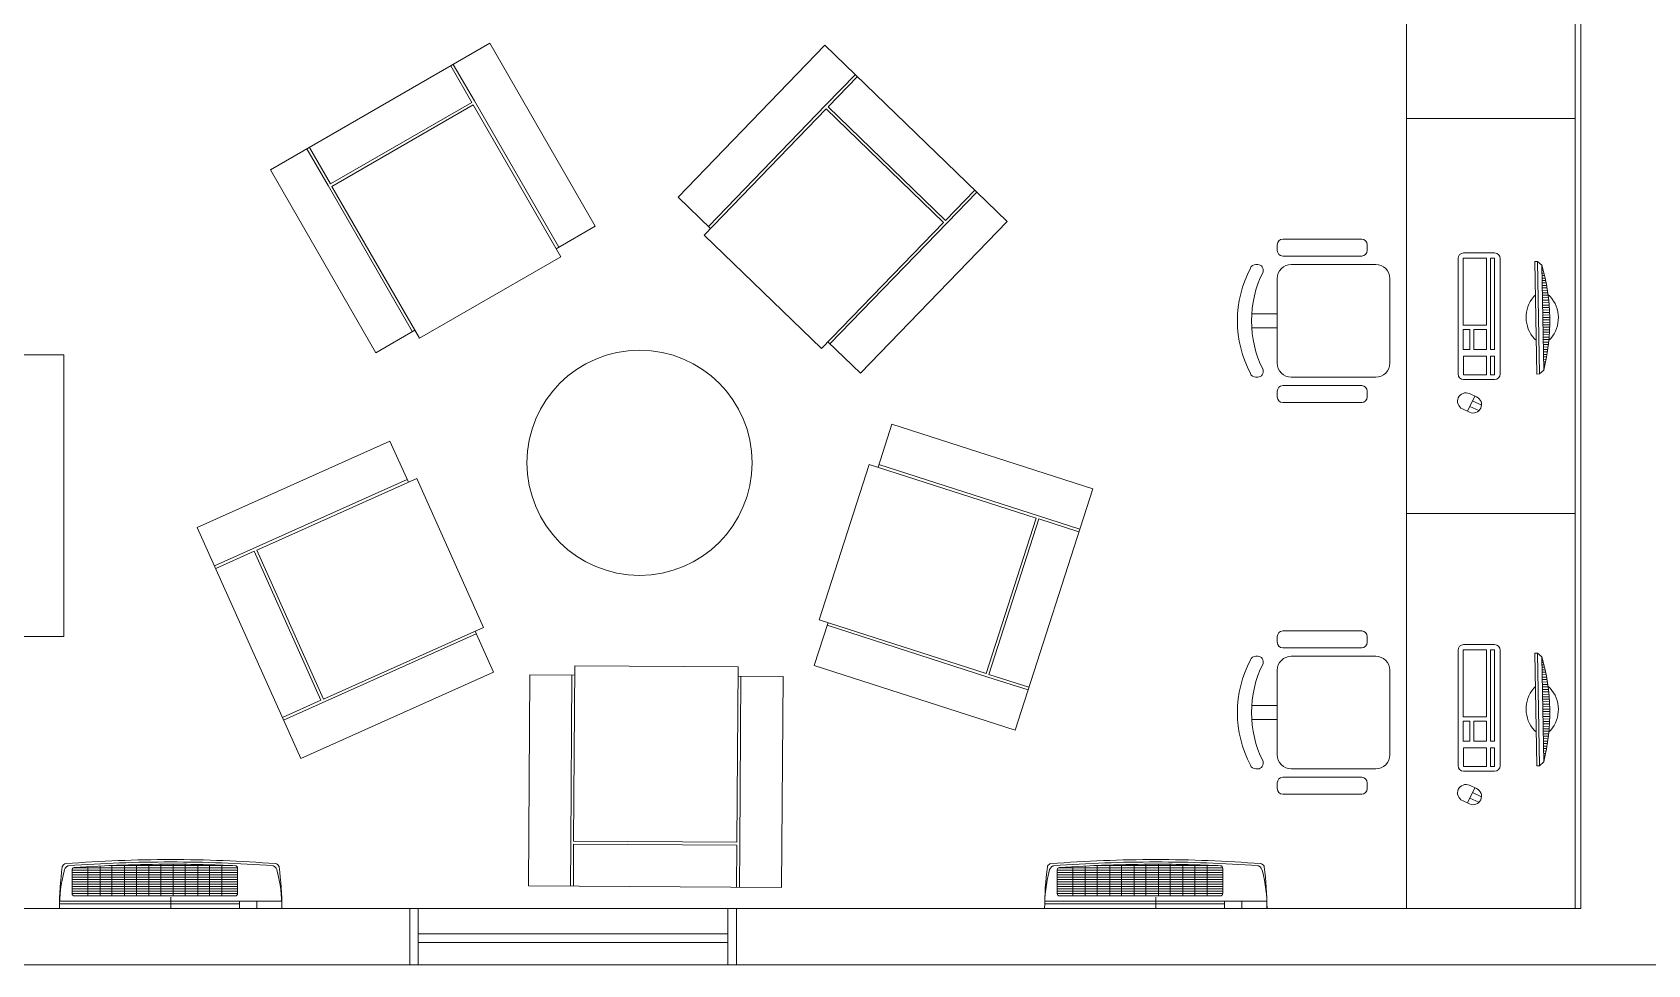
# Model space of a CAD drawing. Header units: metres. Extents: x 2999 to 3109, y 1752 to 1796.
# Drawn here: x 3024.39 to 3030.12, y 1757.32 to 1760.63 of the extents above; entities that cross this region are included whole.
import ezdxf

# ---------------------------------------------------------------- set-up
doc = ezdxf.new("R2010")
doc.units = ezdxf.units.M
doc.layers.add('PAREDES', color=7, linetype='Continuous')

msp = doc.modelspace()

# ---------------------------------------------------------------- hatches: boundary and pattern name
at = {"layer": 'PAREDES', "lineweight": 0}
h = msp.add_hatch(dxfattribs=at)
h.set_pattern_fill('ANSI31', color=253, scale=0.07, angle=-43.95177, style=0)
h.set_pattern_definition([(1.04823, (3035.012245, 1787.728234), (-0.000160073, 0.0087485357), [])])
h.paths.add_polyline_path([(3029.7479, 1759.8046), (3029.7547, 1759.4315, 0.133994)])
h = msp.add_hatch(dxfattribs=at)
h.set_pattern_fill('ANSI31', color=253, scale=0.07, angle=-43.95177, style=0)
h.set_pattern_definition([(1.04823, (3035.012245, 1786.3369), (-0.000160073, 0.0087485357), [])])
h.paths.add_polyline_path([(3029.7479, 1758.4132), (3029.7547, 1758.0401, 0.133994)])

# ---------------------------------------------------------------- linework, layer by layer
at = {"layer": 'PAREDES', "color": 253, "lineweight": 0}
for p, q in [((3029.8866, 1761.8936), (3029.8866, 1757.5196)), ((3029.2666, 1761.7278), (3029.2666, 1760.325)), ((3029.8666, 1760.325), (3029.8666, 1761.7278)), ((3025.9468, 1760.3825), (3025.8719, 1760.5125)), ((3025.9555, 1760.3875), (3025.8805, 1760.5175)), ((3027.2048, 1760.3733), (3027.3091, 1760.4811)), ((3027.212, 1760.3663), (3027.3163, 1760.4741)), ((3029.8666, 1760.325), (3029.2666, 1760.325)), ((3029.2666, 1760.325), (3029.2666, 1758.9223)), ((3029.2666, 1760.325), (3029.8666, 1760.325)), ((3029.8666, 1758.9223), (3029.8666, 1760.325)), ((3029.8666, 1760.325), (3029.8666, 1760.325)), ((3029.8666, 1760.325), (3029.8666, 1760.325)), ((3025.4358, 1760.0877), (3025.3608, 1760.2176)), ((3025.4444, 1760.0927), (3025.3695, 1760.2226)), ((3027.6289, 1759.9631), (3027.7332, 1760.0709)), ((3027.6361, 1759.9562), (3027.7404, 1760.064)), ((3029.1079, 1759.8966), (3028.8279, 1759.8966)), ((3029.1079, 1759.8966), (3028.8279, 1759.8966)), ((3028.8079, 1759.8766), (3028.8079, 1759.8566)), ((3028.8079, 1759.8766), (3028.8079, 1759.8566)), ((3028.8279, 1759.8366), (3029.1079, 1759.8366)), ((3028.8279, 1759.8366), (3029.1079, 1759.8366)), ((3029.1279, 1759.8566), (3029.1279, 1759.8766)), ((3029.1279, 1759.8566), (3029.1279, 1759.8766)), ((3029.4502, 1759.4178), (3029.4502, 1759.8277)), ((3029.4683, 1759.5916), (3029.4684, 1759.8298)), ((3029.4684, 1759.8298), (3029.5514, 1759.8297)), ((3029.4702, 1759.8477), (3029.5804, 1759.8477)), ((3029.5514, 1759.8297), (3029.5513, 1759.5915)), ((3029.5657, 1759.5049), (3029.5658, 1759.8297)), ((3029.5658, 1759.8297), (3029.5802, 1759.8297)), ((3029.5802, 1759.8297), (3029.5801, 1759.5049)), ((3029.6004, 1759.8277), (3029.6004, 1759.4178)), ((3028.7314, 1759.8066), (3028.7386, 1759.8066)), ((3028.7314, 1759.8066), (3028.7386, 1759.8066)), ((3029.1579, 1759.8066), (3028.8579, 1759.8066)), ((3029.1579, 1759.8066), (3028.8579, 1759.8066)), ((3029.7326, 1759.8177), (3029.7226, 1759.8175)), ((3029.7226, 1759.8175), (3029.7299, 1759.4176)), ((3029.7399, 1759.4178), (3029.7326, 1759.8177)), ((3029.7326, 1759.8177), (3029.7479, 1759.8046)), ((3029.7479, 1759.8046), (3029.7547, 1759.4315)), ((3028.8079, 1759.7566), (3028.8079, 1759.6316)), ((3028.8079, 1759.7566), (3028.8079, 1759.4566)), ((3029.2079, 1759.4566), (3029.2079, 1759.7566)), ((3029.2079, 1759.4566), (3029.2079, 1759.7566)), ((3028.8079, 1759.6316), (3028.7184, 1759.6316)), ((3028.8079, 1759.6316), (3028.7184, 1759.6316)), ((3029.5513, 1759.5915), (3029.4683, 1759.5916)), ((3028.7184, 1759.5816), (3028.8079, 1759.5816)), ((3028.7184, 1759.5816), (3028.8079, 1759.5816)), ((3028.8079, 1759.5816), (3028.8079, 1759.4566)), ((3029.4683, 1759.5049), (3029.4683, 1759.5753)), ((3029.4918, 1759.5753), (3029.4683, 1759.5753)), ((3029.4918, 1759.5753), (3029.4917, 1759.5049)), ((3029.5062, 1759.5049), (3029.5062, 1759.5753)), ((3029.5062, 1759.5753), (3029.5513, 1759.5753)), ((3029.5513, 1759.5753), (3029.5513, 1759.5049)), ((3029.4917, 1759.5049), (3029.4683, 1759.5049)), ((3029.4701, 1759.4815), (3029.5512, 1759.4815)), ((3029.4701, 1759.4147), (3029.4701, 1759.4815)), ((3029.5513, 1759.5049), (3029.5062, 1759.5049)), ((3029.5512, 1759.4815), (3029.5512, 1759.4147)), ((3029.5656, 1759.4147), (3029.5657, 1759.4814)), ((3029.5801, 1759.5049), (3029.5657, 1759.5049)), ((3029.5657, 1759.4814), (3029.5801, 1759.4814)), ((3029.5801, 1759.4814), (3029.5801, 1759.4147)), ((3029.7399, 1759.4178), (3029.7547, 1759.4315)), ((3028.7314, 1759.4066), (3028.7386, 1759.4066)), ((3028.7314, 1759.4066), (3028.7386, 1759.4066)), ((3029.1079, 1759.3766), (3028.8279, 1759.3766)), ((3029.1079, 1759.3766), (3028.8279, 1759.3766)), ((3028.8579, 1759.4066), (3029.1579, 1759.4066)), ((3028.8579, 1759.4066), (3029.1579, 1759.4066)), ((3029.5512, 1759.4147), (3029.4701, 1759.4147)), ((3029.5804, 1759.3978), (3029.4702, 1759.3978)), ((3029.5801, 1759.4147), (3029.5656, 1759.4147)), ((3029.7299, 1759.4176), (3029.7399, 1759.4178)), ((3028.8079, 1759.3566), (3028.8079, 1759.3366)), ((3028.8079, 1759.3566), (3028.8079, 1759.3366)), ((3028.8279, 1759.3166), (3029.1079, 1759.3166)), ((3028.8279, 1759.3166), (3029.1079, 1759.3166)), ((3029.1279, 1759.3366), (3029.1279, 1759.3566)), ((3029.1279, 1759.3366), (3029.1279, 1759.3566)), ((3029.4842, 1759.2852), (3029.5095, 1759.3396)), ((3029.4911, 1759.3481), (3029.5164, 1759.3364)), ((3029.5337, 1759.3074), (3029.5015, 1759.3224)), ((3029.4659, 1759.2937), (3029.4911, 1759.282)), ((3029.5247, 1759.2878), (3029.4924, 1759.3028)), ((3027.9608, 1758.903), (3028.1036, 1758.8571)), ((3027.9638, 1758.9126), (3028.1066, 1758.8666)), ((3029.8666, 1758.9223), (3029.2666, 1758.9223)), ((3029.2666, 1758.9223), (3029.2666, 1757.5196)), ((3029.2666, 1758.9223), (3029.8666, 1758.9223)), ((3029.8666, 1757.5196), (3029.8666, 1758.9223)), ((3029.8666, 1758.9223), (3029.8666, 1758.9223)), ((3029.8666, 1758.9223), (3029.8666, 1758.9223)), ((3025.1695, 1758.7974), (3025.0326, 1758.7361)), ((3025.1735, 1758.7882), (3025.0366, 1758.7269)), ((3029.1079, 1758.5052), (3028.8279, 1758.5052)), ((3029.1079, 1758.5052), (3028.8279, 1758.5052)), ((3028.8079, 1758.4852), (3028.8079, 1758.4652)), ((3028.8079, 1758.4852), (3028.8079, 1758.4652)), ((3028.8279, 1758.4452), (3029.1079, 1758.4452)), ((3028.8279, 1758.4452), (3029.1079, 1758.4452)), ((3029.1279, 1758.4652), (3029.1279, 1758.4852)), ((3029.1279, 1758.4652), (3029.1279, 1758.4852)), ((3029.4702, 1758.4564), (3029.5804, 1758.4564)), ((3028.7314, 1758.4152), (3028.7386, 1758.4152)), ((3028.7314, 1758.4152), (3028.7386, 1758.4152)), ((3029.1579, 1758.4152), (3028.8579, 1758.4152)), ((3029.1579, 1758.4152), (3028.8579, 1758.4152)), ((3029.4502, 1758.0265), (3029.4502, 1758.4364)), ((3029.4683, 1758.2002), (3029.4684, 1758.4384)), ((3029.4684, 1758.4384), (3029.5514, 1758.4384)), ((3029.5514, 1758.4384), (3029.5513, 1758.2002)), ((3029.5657, 1758.1136), (3029.5658, 1758.4384)), ((3029.5658, 1758.4384), (3029.5802, 1758.4384)), ((3029.5802, 1758.4384), (3029.5801, 1758.1136)), ((3029.6004, 1758.4364), (3029.6004, 1758.0265)), ((3029.7326, 1758.4264), (3029.7226, 1758.4262)), ((3029.7226, 1758.4262), (3029.7299, 1758.0263)), ((3029.7399, 1758.0264), (3029.7326, 1758.4264)), ((3029.7326, 1758.4264), (3029.7479, 1758.4132)), ((3029.7479, 1758.4132), (3029.7547, 1758.0401)), ((3027.7801, 1758.3414), (3027.9229, 1758.2954)), ((3027.7831, 1758.3509), (3027.9259, 1758.305)), ((3028.8079, 1758.3652), (3028.8079, 1758.2402)), ((3028.8079, 1758.3652), (3028.8079, 1758.0652)), ((3029.2079, 1758.0652), (3029.2079, 1758.3652)), ((3029.2079, 1758.0652), (3029.2079, 1758.3652)), ((3025.4106, 1758.2589), (3025.2737, 1758.1976)), ((3025.4147, 1758.2498), (3025.2778, 1758.1885)), ((3028.8079, 1758.2402), (3028.7184, 1758.2402)), ((3028.8079, 1758.2402), (3028.7184, 1758.2402)), ((3028.7184, 1758.1902), (3028.8079, 1758.1902)), ((3028.7184, 1758.1902), (3028.8079, 1758.1902)), ((3028.8079, 1758.1902), (3028.8079, 1758.0652)), ((3029.5513, 1758.2002), (3029.4683, 1758.2002)), ((3029.4683, 1758.1136), (3029.4683, 1758.184)), ((3029.4918, 1758.184), (3029.4683, 1758.184)), ((3029.4918, 1758.184), (3029.4917, 1758.1136)), ((3029.5062, 1758.1136), (3029.5062, 1758.184)), ((3029.5062, 1758.184), (3029.5513, 1758.184)), ((3029.5513, 1758.184), (3029.5513, 1758.1136)), ((3029.4917, 1758.1136), (3029.4683, 1758.1136)), ((3029.5513, 1758.1136), (3029.5062, 1758.1136)), ((3029.5801, 1758.1136), (3029.5657, 1758.1136)), ((3029.4701, 1758.0902), (3029.5512, 1758.0901)), ((3029.4701, 1758.0234), (3029.4701, 1758.0902)), ((3029.5512, 1758.0901), (3029.5512, 1758.0234)), ((3029.5656, 1758.0233), (3029.5657, 1758.0901)), ((3029.5657, 1758.0901), (3029.5801, 1758.0901)), ((3029.5801, 1758.0901), (3029.5801, 1758.0233)), ((3028.7314, 1758.0152), (3028.7386, 1758.0152)), ((3028.7314, 1758.0152), (3028.7386, 1758.0152)), ((3029.1079, 1757.9852), (3028.8279, 1757.9852)), ((3029.1079, 1757.9852), (3028.8279, 1757.9852)), ((3028.8579, 1758.0152), (3029.1579, 1758.0152)), ((3028.8579, 1758.0152), (3029.1579, 1758.0152)), ((3029.5512, 1758.0234), (3029.4701, 1758.0234)), ((3029.5804, 1758.0065), (3029.4702, 1758.0065)), ((3029.5801, 1758.0233), (3029.5656, 1758.0233)), ((3029.7299, 1758.0263), (3029.7399, 1758.0264)), ((3029.7399, 1758.0264), (3029.7547, 1758.0401)), ((3028.8079, 1757.9652), (3028.8079, 1757.9452)), ((3028.8079, 1757.9652), (3028.8079, 1757.9452)), ((3029.1279, 1757.9452), (3029.1279, 1757.9652)), ((3029.1279, 1757.9452), (3029.1279, 1757.9652)), ((3029.4842, 1757.8939), (3029.5095, 1757.9483)), ((3029.4911, 1757.9568), (3029.5164, 1757.9451)), ((3029.5337, 1757.9161), (3029.5015, 1757.931)), ((3028.8279, 1757.9252), (3029.1079, 1757.9252)), ((3028.8279, 1757.9252), (3029.1079, 1757.9252)), ((3029.4659, 1757.9024), (3029.4911, 1757.8907)), ((3029.5247, 1757.8964), (3029.4924, 1757.9115)), ((3026.2982, 1757.7483), (3026.2973, 1757.5983)), ((3026.3082, 1757.7482), (3026.3073, 1757.5982)), ((3026.8882, 1757.7444), (3026.8873, 1757.5944)), ((3026.8982, 1757.7444), (3026.8973, 1757.5944)), ((3024.5266, 1757.6563), (3024.5266, 1757.5721)), ((3025.1141, 1757.6549), (3024.5266, 1757.6549)), ((3025.1141, 1757.6467), (3024.5266, 1757.6467)), ((3025.1141, 1757.6632), (3024.5304, 1757.6632)), ((3024.5821, 1757.564), (3024.5821, 1757.6675)), ((3024.6258, 1757.564), (3024.6258, 1757.67)), ((3025.0965, 1757.6715), (3024.6566, 1757.6715)), ((3024.6681, 1757.564), (3024.6681, 1757.672)), ((3024.713, 1757.564), (3024.713, 1757.6737)), ((3024.755, 1757.564), (3024.755, 1757.6749)), ((3024.7992, 1757.564), (3024.7992, 1757.6762)), ((3024.8414, 1757.564), (3024.8414, 1757.6762)), ((3024.8856, 1757.564), (3024.8856, 1757.6762)), ((3024.9276, 1757.564), (3024.9276, 1757.6762)), ((3024.9726, 1757.564), (3024.9726, 1757.6755)), ((3025.0149, 1757.564), (3025.0149, 1757.6745)), ((3025.0585, 1757.564), (3025.0585, 1757.673)), ((3025.1141, 1757.6629), (3025.1141, 1757.5721)), ((3028.0266, 1757.6563), (3028.0266, 1757.5721)), ((3028.6141, 1757.6549), (3028.0266, 1757.6549)), ((3028.6141, 1757.6467), (3028.0266, 1757.6467)), ((3028.6141, 1757.6632), (3028.0304, 1757.6632)), ((3028.0821, 1757.564), (3028.0821, 1757.6675)), ((3028.1258, 1757.564), (3028.1258, 1757.67)), ((3028.5965, 1757.6715), (3028.1566, 1757.6715)), ((3028.1681, 1757.564), (3028.1681, 1757.672)), ((3028.213, 1757.564), (3028.213, 1757.6737)), ((3028.255, 1757.564), (3028.255, 1757.6749)), ((3028.2992, 1757.564), (3028.2992, 1757.6762)), ((3028.3414, 1757.564), (3028.3414, 1757.6762)), ((3028.3856, 1757.564), (3028.3856, 1757.6762)), ((3028.4276, 1757.564), (3028.4276, 1757.6762)), ((3028.4726, 1757.564), (3028.4726, 1757.6755)), ((3028.5149, 1757.564), (3028.5149, 1757.6745)), ((3028.5585, 1757.564), (3028.5585, 1757.673)), ((3028.6141, 1757.6629), (3028.6141, 1757.5721)), ((3025.1141, 1757.6384), (3024.5266, 1757.6384)), ((3025.1141, 1757.6301), (3024.5266, 1757.6301)), ((3025.1141, 1757.6218), (3024.5266, 1757.6218)), ((3025.1141, 1757.6136), (3024.5266, 1757.6136)), ((3025.1141, 1757.6053), (3024.5266, 1757.6053)), ((3025.1141, 1757.597), (3024.5266, 1757.597)), ((3025.1141, 1757.5888), (3024.5266, 1757.5888)), ((3028.6141, 1757.6384), (3028.0266, 1757.6384)), ((3028.6141, 1757.6301), (3028.0266, 1757.6301)), ((3028.6141, 1757.6218), (3028.0266, 1757.6218)), ((3028.6141, 1757.6136), (3028.0266, 1757.6136)), ((3028.6141, 1757.6053), (3028.0266, 1757.6053)), ((3028.6141, 1757.597), (3028.0266, 1757.597)), ((3028.6141, 1757.5888), (3028.0266, 1757.5888)), ((3024.4819, 1757.5448), (3025.2713, 1757.5448)), ((3024.4819, 1757.5362), (3025.1207, 1757.5362)), ((3025.1141, 1757.5805), (3024.5266, 1757.5805)), ((3025.1141, 1757.5722), (3024.5266, 1757.5722)), ((3025.1061, 1757.564), (3024.5345, 1757.564)), ((3024.8766, 1757.5196), (3024.8766, 1757.5596)), ((3025.1207, 1757.5448), (3025.1207, 1757.5196)), ((3025.1826, 1757.5448), (3025.1826, 1757.5196)), ((3027.9819, 1757.5448), (3028.7713, 1757.5448)), ((3027.9819, 1757.5362), (3028.6207, 1757.5362)), ((3028.6141, 1757.5805), (3028.0266, 1757.5805)), ((3028.6141, 1757.5722), (3028.0266, 1757.5722)), ((3028.6061, 1757.564), (3028.0345, 1757.564)), ((3028.3766, 1757.5196), (3028.3766, 1757.5596)), ((3028.6207, 1757.5448), (3028.6207, 1757.5196)), ((3028.6826, 1757.5448), (3028.6826, 1757.5196)), ((3025.7266, 1757.5196), (3024.0466, 1757.5196)), ((3025.2716, 1757.5196), (3024.4816, 1757.5196)), ((3025.7266, 1757.3196), (3025.7266, 1757.5196)), ((3025.7266, 1757.5196), (3026.8866, 1757.5196)), ((3025.7554, 1757.5196), (3025.7554, 1757.3196)), ((3026.8566, 1757.5196), (3026.8566, 1757.3196)), ((3026.8866, 1757.3196), (3026.8866, 1757.5196)), ((3029.8866, 1757.5196), (3026.8866, 1757.5196)), ((3028.7716, 1757.5196), (3027.9816, 1757.5196)), ((3029.2666, 1757.5196), (3029.8666, 1757.5196)), ((3029.8666, 1757.5196), (3029.8666, 1757.5196)), ((3029.8666, 1757.5196), (3029.8666, 1757.5196)), ((3026.8566, 1757.4286), (3025.7554, 1757.4286)), ((3026.8566, 1757.3986), (3025.7554, 1757.3986)), ((3019.0966, 1757.3196), (3025.7266, 1757.3196)), ((3026.8866, 1757.3196), (3025.7266, 1757.3196)), ((3026.8866, 1757.3196), (3032.2766, 1757.3196))]:
    msp.add_line(p, q, dxfattribs=at)
at = {"layer": 'PAREDES', "color": 253, "lineweight": 0, "extrusion": (0, 0, -1)}
for p, q in [((3026.0105, 1760.5924), (3025.2309, 1760.1427)), ((3026.3852, 1759.9428), (3026.0105, 1760.5924)), ((3027.2012, 1760.5854), (3026.6799, 1760.0462)), ((3027.8482, 1759.9597), (3027.2012, 1760.5854)), ((3025.9468, 1760.3825), (3025.4444, 1760.0927)), ((3025.9518, 1760.3739), (3025.4494, 1760.084)), ((3026.2631, 1759.8344), (3025.9518, 1760.3739)), ((3026.2553, 1759.8678), (3025.9555, 1760.3875)), ((3027.205, 1760.3591), (3026.772, 1759.9114)), ((3027.2048, 1760.3733), (3026.7877, 1759.942)), ((3027.622, 1759.9559), (3027.205, 1760.3591)), ((3027.6289, 1759.9631), (3027.212, 1760.3663)), ((3025.2309, 1760.1427), (3025.6057, 1759.493)), ((3025.4358, 1760.0877), (3025.7356, 1759.568)), ((3025.4494, 1760.084), (3025.7607, 1759.5445)), ((3026.7949, 1759.935), (3026.6799, 1760.0462)), ((3026.3852, 1759.9428), (3026.2467, 1759.8628)), ((3027.189, 1759.5082), (3027.622, 1759.9559)), ((3027.219, 1759.5249), (3027.6361, 1759.9562)), ((3027.3268, 1759.4206), (3027.8482, 1759.9597)), ((3026.772, 1759.9114), (3027.189, 1759.5082)), ((3025.7607, 1759.5445), (3026.2631, 1759.8344)), ((3025.7443, 1759.573), (3025.6057, 1759.493)), ((3021.9966, 1759.4855), (3024.4966, 1759.4855)), ((3024.4966, 1759.4855), (3024.4966, 1758.4855)), ((3027.3268, 1759.4206), (3027.2118, 1759.5318)), ((3027.3896, 1759.0868), (3027.4386, 1759.2391)), ((3028.1526, 1759.0094), (3027.4386, 1759.2391)), ((3025.6558, 1759.1795), (3024.9713, 1758.873)), ((3025.6558, 1759.1795), (3025.7211, 1759.0335)), ((3027.3583, 1759.0968), (3027.1807, 1758.5447)), ((3027.9513, 1758.9061), (3027.3583, 1759.0968)), ((3027.9638, 1758.9126), (3027.3927, 1759.0963)), ((3025.7171, 1759.0426), (3025.1695, 1758.7974)), ((3025.7511, 1759.0469), (3025.1827, 1758.7923)), ((3025.9882, 1758.5175), (3025.7511, 1759.0469)), ((3027.8769, 1758.1527), (3028.1526, 1759.0094)), ((3027.7736, 1758.354), (3027.9513, 1758.9061)), ((3027.7831, 1758.3509), (3027.9608, 1758.903)), ((3024.9713, 1758.873), (3025.3391, 1758.0516)), ((3025.1735, 1758.7882), (3025.4106, 1758.2589)), ((3025.1827, 1758.7923), (3025.4197, 1758.263)), ((3025.4197, 1758.263), (3025.9882, 1758.5175)), ((3025.9582, 1758.5041), (3026.0236, 1758.3581)), ((3027.163, 1758.3823), (3027.212, 1758.5346)), ((3027.1807, 1758.5447), (3027.7736, 1758.354)), ((3027.2089, 1758.5251), (3027.7801, 1758.3414)), ((3024.4966, 1758.4855), (3021.9966, 1758.4855)), ((3025.4147, 1758.2498), (3025.9623, 1758.495)), ((3025.3391, 1758.0516), (3026.0236, 1758.3581)), ((3026.1521, 1758.3492), (3026.1473, 1757.5992)), ((3026.1521, 1758.3492), (3026.3121, 1758.3482)), ((3026.3021, 1758.3482), (3026.2982, 1757.7483)), ((3026.3123, 1758.381), (3026.3083, 1757.7582)), ((3026.8923, 1758.3773), (3026.3123, 1758.381)), ((3026.8883, 1757.7544), (3026.8923, 1758.3773)), ((3026.8921, 1758.3444), (3027.0521, 1758.3434)), ((3026.8982, 1757.7444), (3026.9021, 1758.3443)), ((3027.0473, 1757.5934), (3027.0521, 1758.3434)), ((3027.163, 1758.3823), (3027.8769, 1758.1527)), ((3026.3083, 1757.7582), (3026.8883, 1757.7544)), ((3026.3082, 1757.7482), (3026.8882, 1757.7444)), ((3026.1473, 1757.5992), (3027.0473, 1757.5934))]:
    msp.add_line(p, q, dxfattribs=at)
at = {"layer": 'PAREDES', "color": 253, "lineweight": 0}
msp.add_circle((3026.5424, 1759.1024), 0.4, dxfattribs=at)
for centre, radius, start, end in [((3028.8279, 1759.8766), 0.02, 90, 180), ((3028.8279, 1759.8766), 0.02, 90, 180), ((3029.1079, 1759.8766), 0.02, 0, 90), ((3029.1079, 1759.8766), 0.02, 0, 90), ((3028.8279, 1759.8566), 0.02, 180, 270), ((3028.8279, 1759.8566), 0.02, 180, 270), ((3029.1079, 1759.8566), 0.02, 270, 0), ((3029.1079, 1759.8566), 0.02, 270, 0), ((3029.4702, 1759.8277), 0.02, 90, 180), ((3029.5804, 1759.8277), 0.02, 0, 90), ((3029.0689, 1759.6066), 0.4024, 152.26147, 207.73853), ((3029.0689, 1759.6066), 0.4024, 152.26147, 207.73853), ((3028.7314, 1759.7866), 0.02, 90, 158.58753), ((3028.7314, 1759.7866), 0.02, 90, 158.58753), ((3029.1032, 1759.6066), 0.3867, 153.4032, 206.5968), ((3028.7386, 1759.7866), 0.02, 339.92295, 90), ((3028.7386, 1759.7866), 0.02, 339.92295, 90), ((3028.8579, 1759.7566), 0.05, 90, 180), ((3028.8579, 1759.7566), 0.05, 90, 180), ((3029.1579, 1759.7566), 0.05, 0, 90), ((3029.1579, 1759.7566), 0.05, 0, 90), ((3029.0677, 1759.6055), 0.7087, 345.78451, 16.31195), ((3029.8057, 1759.619), 0.1136, 139.6715, 222.42496), ((3029.7597, 1759.6497), 0.059, 126.27094, 133.48537), ((3029.7381, 1759.6493), 0.059, 48.61109, 56.96613), ((3029.6932, 1759.617), 0.1136, 319.6715, 42.42496), ((3029.7609, 1759.5866), 0.059, 228.61109, 235.82552), ((3029.7392, 1759.5862), 0.059, 305.13033, 313.48537), ((3029.7392, 1759.5862), 0.059, 290.46576, 291.10452), ((3028.7314, 1759.4266), 0.02, 201.41247, 270), ((3028.7314, 1759.4266), 0.02, 201.41247, 270), ((3028.7386, 1759.4266), 0.02, 270, 20.07705), ((3028.7386, 1759.4266), 0.02, 270, 20.07705), ((3028.8579, 1759.4566), 0.05, 180, 270), ((3028.8579, 1759.4566), 0.05, 180, 270), ((3029.1579, 1759.4566), 0.05, 270, 0), ((3029.1579, 1759.4566), 0.05, 270, 0), ((3028.8279, 1759.3566), 0.02, 90, 180), ((3028.8279, 1759.3566), 0.02, 90, 180), ((3029.1079, 1759.3566), 0.02, 0, 90), ((3029.1079, 1759.3566), 0.02, 0, 90), ((3029.4702, 1759.4178), 0.02, 180, 270), ((3029.5804, 1759.4178), 0.02, 270, 0), ((3028.8279, 1759.3366), 0.02, 180, 270), ((3028.8279, 1759.3366), 0.02, 180, 270), ((3029.1079, 1759.3366), 0.02, 270, 0), ((3029.1079, 1759.3366), 0.02, 270, 0), ((3029.4785, 1759.3209), 0.03, 65.08283, 245.08283), ((3029.5037, 1759.3092), 0.03, 245.08283, 65.08283), ((3028.8279, 1758.4852), 0.02, 90, 180), ((3028.8279, 1758.4852), 0.02, 90, 180), ((3029.1079, 1758.4852), 0.02, 0, 90), ((3029.1079, 1758.4852), 0.02, 0, 90), ((3028.8279, 1758.4652), 0.02, 180, 270), ((3028.8279, 1758.4652), 0.02, 180, 270), ((3029.1079, 1758.4652), 0.02, 270, 0), ((3029.1079, 1758.4652), 0.02, 270, 0), ((3029.4702, 1758.4364), 0.02, 90, 180), ((3029.5804, 1758.4364), 0.02, 0, 90), ((3029.0689, 1758.2152), 0.4024, 152.26147, 207.73853), ((3029.0689, 1758.2152), 0.4024, 152.26147, 207.73853), ((3028.7314, 1758.3952), 0.02, 90, 158.58753), ((3028.7314, 1758.3952), 0.02, 90, 158.58753), ((3029.1032, 1758.2152), 0.3867, 153.4032, 206.5968), ((3028.7386, 1758.3952), 0.02, 339.92295, 90), ((3028.7386, 1758.3952), 0.02, 339.92295, 90), ((3028.8579, 1758.3652), 0.05, 90, 180), ((3028.8579, 1758.3652), 0.05, 90, 180), ((3029.1579, 1758.3652), 0.05, 0, 90), ((3029.1579, 1758.3652), 0.05, 0, 90), ((3029.0677, 1758.2142), 0.7087, 345.78451, 16.31195), ((3029.8057, 1758.2277), 0.1136, 139.6715, 222.42496), ((3029.7597, 1758.2584), 0.059, 126.27094, 133.48537), ((3029.7381, 1758.258), 0.059, 48.61109, 56.96613), ((3029.6932, 1758.2256), 0.1136, 319.6715, 42.42496), ((3029.7609, 1758.1953), 0.059, 228.61109, 235.82552), ((3029.7392, 1758.1949), 0.059, 290.46576, 291.10452), ((3029.7392, 1758.1949), 0.059, 305.13033, 313.48537), ((3028.7386, 1758.0352), 0.02, 270, 20.07705), ((3028.7386, 1758.0352), 0.02, 270, 20.07705), ((3028.8579, 1758.0652), 0.05, 180, 270), ((3028.8579, 1758.0652), 0.05, 180, 270), ((3029.1579, 1758.0652), 0.05, 270, 0), ((3029.1579, 1758.0652), 0.05, 270, 0), ((3028.7314, 1758.0352), 0.02, 201.41247, 270), ((3028.7314, 1758.0352), 0.02, 201.41247, 270), ((3028.8279, 1757.9652), 0.02, 90, 180), ((3028.8279, 1757.9652), 0.02, 90, 180), ((3029.1079, 1757.9652), 0.02, 0, 90), ((3029.1079, 1757.9652), 0.02, 0, 90), ((3029.4702, 1758.0265), 0.02, 180, 270), ((3029.5804, 1758.0265), 0.02, 270, 0), ((3028.8279, 1757.9452), 0.02, 180, 270), ((3028.8279, 1757.9452), 0.02, 180, 270), ((3029.1079, 1757.9452), 0.02, 270, 0), ((3029.1079, 1757.9452), 0.02, 270, 0), ((3029.4785, 1757.9296), 0.03, 65.08283, 245.08283), ((3029.5037, 1757.9179), 0.03, 245.08283, 65.08283)]:
    msp.add_arc(centre, radius, start, end, dxfattribs=at)
at = {"layer": 'PAREDES', "color": 253, "lineweight": 0, "extrusion": (0, 0, -1)}
for centre, major_axis, ratio, start_param, end_param in [((3025.5666, 1757.5196), (0, 1.1099), 0.977548, 4.712389, 4.84572), ((3025.006, 1757.5196), (0, 0.5364), 0.977548, 4.712389, 4.962084), ((3024.4991, 1757.666), (0, 0.00812), 0.977548, -1.437465, -1.062803), ((3024.5065, 1757.6618), (0, 0.0168), 0.977548, -1.062803, -0.143544), ((3024.5212, 1757.6484), (0, 0.0242), 0.977548, -1.415455, -0.432642), ((3024.8766, 1752.5865), (5.3181, 0.4513), 0.956584, -1.559656, -1.489801), ((3024.5146, 1757.663), (0.00567, 0.00567), 1, -1.20946, -0.85658), ((3024.8766, 1752.5865), (0, 5.098), 0.977548, -0.072811, 0), ((3024.5345, 1757.6563), (0, 0.00812), 0.977548, -1.570796, -0.068908), ((3024.8766, 1752.5865), (0, 5.0899), 0.977548, -0.068908, 0), ((3024.8766, 1752.5865), (-5.3181, 0.4513), 0.956584, 1.489801, 1.559656), ((3024.8766, 1752.5865), (0, 5.098), 0.977548, 0, 0.072811), ((3024.8766, 1752.5865), (0, 5.0899), 0.977548, 0, 0.046227), ((3025.1061, 1757.6629), (0, 0.00812), 0.977548, 0.046227, 1.570796), ((3025.2385, 1757.663), (0.00567, 0.00567), 1, -0.714217, -0.361336), ((3025.232, 1757.6484), (0, 0.0242), 0.977548, 0.432642, 1.415455), ((3025.2466, 1757.6618), (0, 0.0168), 0.977548, 0.143544, 1.062803), ((3024.7472, 1757.5196), (0, 0.5364), 0.977548, 1.321101, 1.570796), ((3025.2541, 1757.666), (0, 0.00812), 0.977548, 1.062803, 1.437465), ((3024.1866, 1757.5196), (0, 1.1099), 0.977548, 1.437465, 1.570796), ((3029.0666, 1757.5196), (0, 1.1099), 0.977548, 4.712389, 4.84572), ((3028.506, 1757.5196), (0, 0.5364), 0.977548, 4.712389, 4.962084), ((3027.9991, 1757.666), (0, 0.00812), 0.977548, -1.437465, -1.062803), ((3028.0065, 1757.6618), (0, 0.0168), 0.977548, -1.062803, -0.143544), ((3028.0212, 1757.6484), (0, 0.0242), 0.977548, -1.415455, -0.432642), ((3028.3766, 1752.5865), (5.3181, 0.4513), 0.956584, -1.559656, -1.489801), ((3028.0146, 1757.663), (0.00567, 0.00567), 1, -1.20946, -0.85658), ((3028.3766, 1752.5865), (0, 5.098), 0.977548, -0.072811, 0), ((3028.0345, 1757.6563), (0, 0.00812), 0.977548, -1.570796, -0.068908), ((3028.3766, 1752.5865), (0, 5.0899), 0.977548, -0.068908, 0), ((3028.3766, 1752.5865), (-5.3181, 0.4513), 0.956584, 1.489801, 1.559656), ((3028.3766, 1752.5865), (0, 5.098), 0.977548, 0, 0.072811), ((3028.3766, 1752.5865), (0, 5.0899), 0.977548, 0, 0.046227), ((3028.6061, 1757.6629), (0, 0.00812), 0.977548, 0.046227, 1.570796), ((3028.7385, 1757.663), (0.00567, 0.00567), 1, -0.714217, -0.361336), ((3028.732, 1757.6484), (0, 0.0242), 0.977548, 0.432642, 1.415455), ((3028.7466, 1757.6618), (0, 0.0168), 0.977548, 0.143544, 1.062803), ((3028.2472, 1757.5196), (0, 0.5364), 0.977548, 1.321101, 1.570796), ((3028.7541, 1757.666), (0, 0.00812), 0.977548, 1.062803, 1.437465), ((3027.6866, 1757.5196), (0, 1.1099), 0.977548, 1.437465, 1.570796), ((3024.5345, 1757.5721), (0, 0.00812), 0.977548, 3.141593, 4.712389), ((3025.1061, 1757.5721), (0, 0.00812), 0.977548, 1.570796, 3.141593), ((3028.0345, 1757.5721), (0, 0.00812), 0.977548, 3.141593, 4.712389), ((3028.6061, 1757.5721), (0, 0.00812), 0.977548, 1.570796, 3.141593)]:
    msp.add_ellipse(centre, major_axis=major_axis, ratio=ratio, start_param=start_param, end_param=end_param, dxfattribs=at)

doc.saveas('drawing.dxf')
